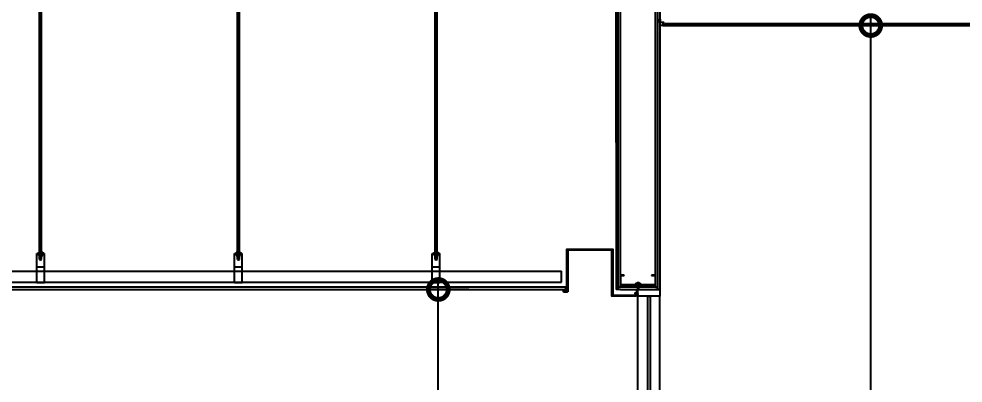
# Model space of a CAD drawing. Header units: millimetres. Extents: x 17311 to 801382, y -242618 to -104888.
# Drawn here: x 130878 to 135175, y -222484 to -220828 of the extents above; entities that cross this region are included whole.
import ezdxf

# ---------------------------------------------------------------- set-up
doc = ezdxf.new("R2010")
doc.units = ezdxf.units.MM
doc.header["$LTSCALE"] = 250
for name, pattern in [('HID', [2.8, 1.8, -1]), ('HIDDEN', [9.525, 6.35, -3.175]), ('HIDDEN2', [4.7625, 3.175, -1.5875])]:
    doc.linetypes.add(name, pattern=pattern)
doc.layers.get('Defpoints').update_dxf_attribs({"color": 151})
for name, color, linetype in [('8입면선', 8, 'Continuous'), ('A-ALU', 4, 'Continuous'), ('A-CEIL', 8, 'Continuous'), ('A-CEIL_EL', 8, 'Continuous'), ('A-WALL-D', 7, 'Continuous'), ('ACCY', 5, 'Continuous'), ('GAGAM-DT', 7, 'Continuous'), ('I-F-DOOR', 6, 'Continuous'), ('i-f-door-frame', 4, 'Continuous'), ('ISL', 251, 'Continuous'), ('MO-S', 3, 'Continuous'), ('인테리어', 7, 'HIDDEN'), ('입면', 7, 'Continuous')]:
    doc.layers.add(name, color=color, linetype=linetype)
doc.layers.add('CK', color=221, linetype='Continuous', plot=False)
doc.layers.add('NOPLOT', color=191, linetype='Continuous', plot=False)
doc.styles.add('Gdim', font='')
doc.styles.get('Gdim').set_extended_font_data('Dotum')
doc.dimstyles.new('Gdim50', dxfattribs={"dimscale": 30, "dimtxt": 3, "dimasz": 6, "dimexe": 1.5, "dimexo": 2, "dimgap": 1, "dimtad": 1, "dimdec": 0, "dimzin": 0, "dimdsep": 46, "dimlunit": 6, "dimtxsty": 'Gdim', "dimblk": 'DOTSMALL', "dimcen": 1.5, "dimdle": 1.5, "dimclrd": 256, "dimclre": 256, "dimclrt": 256, "dimazin": 0, "dimtfac": 1, "dimtdec": 0, "dimtix": 1, "dimtmove": 2, "dimatfit": 3, "dimldrblk": 'DOTSMALL', "dimfxl": 1.5, "dimtolj": 1, "dimtzin": 0, "dimlwd": -1, "dimlwe": -1, "dimarcsym": 1})

# ---------------------------------------------------------------- blocks, each defined once
blk = doc.blocks.new('SCR')
at = {"layer": 'ACCY'}
for p, q in [((-4.3, 0), (-4.3, 1.1)), ((4.3, 0), (-4.3, 0)), ((2.8, 2.6), (-2.8, 2.6)), ((4.3, 0), (4.3, 1.1)), ((-2, -1.6), (-2, 0)), ((2, -0.8), (-2, -1.6)), ((-1.5, -1.9), (-2, -1.6)), ((2, -2.4), (-2, -3.2)), ((-1.5, -2.8), (-2, -3.2)), ((-1.5, -3.5), (-2, -3.2)), ((2, -4), (-2, -4.7)), ((-1.5, -4.4), (-2, -4.7)), ((-1.5, -5.1), (-2, -4.7)), ((2, -5.5), (-2, -6.3)), ((-1.5, -6), (-2, -6.3)), ((-1.5, -6.6), (-2, -6.3)), ((2, -7.1), (-2, -7.9)), ((-1.5, -7.6), (-2, -7.9)), ((-1.5, -8.2), (-2, -7.9)), ((2, -8.7), (-2, -9.5)), ((-1.5, -9.1), (-2, -9.5)), ((-1.5, -9.8), (-2, -9.5)), ((-1.5, -10.7), (-2, -11)), ((-1.5, -11.4), (-2, -11)), ((1.5, -1.1), (-1.5, -1.9)), ((-1.5, -1.9), (-1.5, -2.8)), ((1.5, -2.1), (-1.5, -2.8)), ((1.5, -2.7), (-1.5, -3.5)), ((-1.5, -3.5), (-1.5, -4.4)), ((1.5, -3.6), (-1.5, -4.4)), ((1.5, -4.3), (-1.5, -5.1)), ((-1.5, -6), (-1.5, -5.1)), ((1.5, -5.2), (-1.5, -6)), ((1.5, -5.8), (-1.5, -6.6)), ((-1.5, -7.6), (-1.5, -6.6)), ((1.5, -6.8), (-1.5, -7.6)), ((1.5, -7.4), (-1.5, -8.2)), ((-1.5, -9.1), (-1.5, -8.2)), ((1.5, -8.4), (-1.5, -9.1)), ((-1.5, -9.8), (1.5, -9)), ((-1.5, -10.7), (-1.5, -9.8)), ((1.1, -10), (-1.5, -11.4)), ((1.1, -10), (-1.5, -10.7)), ((-1.5, -11.5), (-1.5, -11.4)), ((-0.2, -14.9), (-1.4, -11.6)), ((1.5, -9.6), (0, -11.2)), ((0.2, -14.9), (1.4, -11.6)), ((1.5, -1.1), (2, -0.8)), ((1.5, -1.1), (1.5, -2.1)), ((1.5, -2.1), (2, -2.4)), ((1.5, -2.7), (2, -2.4)), ((1.5, -2.7), (1.5, -3.6)), ((1.5, -3.6), (2, -4)), ((1.5, -4.3), (2, -4)), ((1.5, -5.2), (1.5, -4.3)), ((1.5, -5.2), (1.5, -4.3)), ((1.5, -5.2), (2, -5.5)), ((1.5, -5.8), (2, -5.5)), ((1.5, -6.8), (1.5, -5.8)), ((1.5, -6.8), (2, -7.1)), ((1.5, -7.4), (2, -7.1)), ((1.5, -8.4), (1.5, -7.4)), ((1.5, -8.4), (2, -8.7)), ((1.5, -9), (2, -8.7)), ((1.5, -11.5), (1.5, -9)), ((2, -0.8), (2, 0))]:
    blk.add_line(p, q, dxfattribs=at)
at = {"layer": 'ACCY', "linetype": 'HIDDEN2'}
for p, q in [((-2.8, 2.6), (-0.2, -0.4)), ((-0.2, -0.4), (-0.5, 2.6)), ((0.2, -0.4), (2.8, 2.6)), ((0.2, -0.4), (0.5, 2.6))]:
    blk.add_line(p, q, dxfattribs=at)
at = {"layer": 'ACCY'}
blk.add_lwpolyline([(0, 7.7), (0, -17.3)], dxfattribs=at)
for centre, radius, start, end in [((-2.8, 1.1), 1.51, 90, 180), ((2.8, 1.1), 1.51, 0, 90), ((-1.2, -11.5), 0.3, 180, 198.9224), ((0.3, -13.5), 2.29, 98.6399, 136.5742), ((3.5, -13.1), 3.95, 151.537, 208.463), ((0, -14.8), 0.236, 202.5, 337.5), ((1.2, -11.5), 0.3, 341.0776, 0)]:
    blk.add_arc(centre, radius, start, end, dxfattribs=at)
at = {"layer": 'ACCY', "linetype": 'HIDDEN2'}
blk.add_arc((0, -0.2), 0.261, 221.9191, 318.0809, dxfattribs=at)
blk = doc.blocks.new('_DotSmall')
at = {"color": 0, "linetype": 'ByBlock', "const_width": 0.5}
blk.add_lwpolyline([(-0.0625, 0, 1), (0.0625, 0, 1)], format="xyb", close=True, dxfattribs=at)
blk = doc.blocks.new('*D51')
at = {"layer": 'CK', "transparency": 16777216}
for p, q in [((132786.7, -225703.4), (132786.7, -222013.4)), ((132925, -222058.4), (132741.7, -222058.4)), ((132925, -225658.4), (132741.7, -225658.4))]:
    blk.add_line(p, q, dxfattribs=at)
at = {"layer": 'Defpoints', "color": 0, "transparency": 16777216}
for p in [(132786.7, -222058.4), (132985, -222058.4), (132985, -225658.4)]:
    blk.add_point(p, dxfattribs=at)
at = {"layer": 'CK', "transparency": 16777216, "xscale": 180, "yscale": 180, "zscale": 180}
for p, rotation in [((132786.7, -222058.4), 90), ((132786.7, -225658.4), 270)]:
    blk.add_blockref('_DotSmall', p, dxfattribs=dict(at, rotation=rotation))
at = {"layer": 'CK', "transparency": 16777216, "insert": (132703, -223858.4), "char_height": 90, "attachment_point": 5, "rotation": 90, "style": 'Gdim'}
blk.add_mtext('\\A1;3,600', dxfattribs=at)
blk = doc.blocks.new('*D52')
at = {"layer": 'CK', "transparency": 16777216}
for p, q in [((134754.8, -225703.4), (134754.8, -220813.4)), ((134893.1, -220858.4), (134709.8, -220858.4)), ((134893.1, -225658.4), (134709.8, -225658.4))]:
    blk.add_line(p, q, dxfattribs=at)
at = {"layer": 'Defpoints', "color": 0, "transparency": 16777216}
for p in [(134754.8, -220858.4), (134953.1, -220858.4), (134953.1, -225658.4)]:
    blk.add_point(p, dxfattribs=at)
at = {"layer": 'CK', "transparency": 16777216, "xscale": 180, "yscale": 180, "zscale": 180}
for p, rotation in [((134754.8, -220858.4), 90), ((134754.8, -225658.4), 270)]:
    blk.add_blockref('_DotSmall', p, dxfattribs=dict(at, rotation=rotation))
at = {"layer": 'CK', "transparency": 16777216, "insert": (134671.1, -223258.4), "char_height": 90, "attachment_point": 5, "rotation": 90, "style": 'Gdim'}
blk.add_mtext('\\A1;4,800', dxfattribs=at)
blk = doc.blocks.new('*U82')
at = {"layer": '8입면선', "color": 8}
for p, q in [((10, 0), (9.6, 4050)), ((190, 0), (189.6, 4050)), ((190, 10), (10, 10))]:
    blk.add_line(p, q, dxfattribs=at)
at = {"layer": 'A-WALL-D'}
for p, q in [((-0.4, 4050), (0, 0)), ((19.6, 4050), (-0.4, 4050)), ((20, 10), (19.6, 4050)), ((180, 10), (179.6, 4050)), ((199.6, 4050), (179.6, 4050)), ((199.6, 4050), (200, 0)), ((20, 0), (0, 0)), ((180, 20), (20, 20)), ((20, 0), (180, 0)), ((200, 0), (180, 0))]:
    blk.add_line(p, q, dxfattribs=at)
at = {"layer": 'GAGAM-DT', "color": 8}
for p, q in [((104.7, 4044.2), (94.7, 4044.2)), ((94.7, 4044.2), (94.7, 4040.7)), ((97.2, 4044.2), (97.2, 4075.6)), ((102.2, 4070.1), (97.2, 4075.6)), ((97.2, 4044.2), (97.2, 4039.2)), ((102.2, 4044.2), (102.2, 4070.1)), ((102.2, 4044.2), (102.2, 4039.2)), ((104.7, 4044.2), (104.7, 4040.7)), ((103.2, 4039.2), (96.2, 4039.2)), ((95.1, 25.8), (95.1, 29.3)), ((105.1, 25.8), (95.1, 25.8)), ((103.6, 30.8), (96.7, 30.8)), ((97.6, 25.8), (97.6, 30.8)), ((97.6, 25.8), (97.6, -5.6)), ((102.6, 25.8), (102.6, 30.8)), ((102.6, 25.8), (102.6, -0.1)), ((105.1, 25.8), (105.1, 29.3)), ((102.6, -0.1), (97.6, -5.6))]:
    blk.add_line(p, q, dxfattribs=at)
for centre, start, end in [((96.2, 4040.7), 180, 270), ((103.2, 4040.7), 270, 0), ((96.7, 29.3), 90, 180), ((103.6, 29.3), 0, 90)]:
    blk.add_arc(centre, 1.51, start, end, dxfattribs=at)
at = {"layer": '입면', "color": 6}
for p, q in [((19.6, 4005), (19.6, 4050)), ((19.6, 4050), (84.9, 4050)), ((84.3, 4048.8), (20.8, 4048.8)), ((20.8, 4048.8), (20.8, 4006.2)), ((89.3, 4043), (84.3, 4048.8)), ((84.9, 4050), (89.9, 4044.2)), ((109.8, 4043), (89.3, 4043)), ((89.9, 4044.2), (109.2, 4044.2)), ((109.2, 4044.2), (114.2, 4050)), ((114.8, 4048.8), (109.8, 4043)), ((114.2, 4050), (179.6, 4050)), ((178.4, 4048.8), (114.8, 4048.8)), ((178.4, 4006.2), (178.4, 4048.8)), ((179.6, 4050), (179.6, 4005)), ((37.4, 4005), (19.6, 4005)), ((20.8, 4006.2), (37.4, 4006.2)), ((37.4, 4006.2), (37.4, 4005)), ((161.7, 4005), (161.7, 4006.2)), ((161.7, 4006.2), (178.4, 4006.2)), ((179.6, 4005), (161.7, 4005)), ((37.8, 65), (20, 65)), ((20, 65), (20, 20)), ((21.2, 21.2), (21.2, 63.8)), ((21.2, 63.8), (37.8, 63.8)), ((37.8, 63.8), (37.8, 65)), ((180, 65), (162.2, 65)), ((162.2, 65), (162.2, 63.8)), ((162.2, 63.8), (178.8, 63.8)), ((178.8, 63.8), (178.8, 21.2)), ((180, 20), (180, 65)), ((20, 20), (85.3, 20)), ((84.8, 21.2), (21.2, 21.2)), ((89.8, 27), (84.8, 21.2)), ((85.3, 20), (90.3, 25.8)), ((110.2, 27), (89.8, 27)), ((90.3, 25.8), (109.7, 25.8)), ((109.7, 25.8), (114.7, 20)), ((115.2, 21.2), (110.2, 27)), ((114.7, 20), (180, 20)), ((178.8, 21.2), (115.2, 21.2))]:
    blk.add_line(p, q, dxfattribs=at)

msp = doc.modelspace()

# ---------------------------------------------------------------- linework, layer by layer
at = {"layer": 'A-ALU', "elevation": 0}
msp.add_lwpolyline([(133376.1, -222069.6), (133356.1, -222069.6), (133356.1, -222058.4), (133357.3, -222058.4), (133357.3, -222068.4), (133374.9, -222068.4), (133374.9, -221878.4), (133577.3, -221878.4), (133577.3, -222087.2), (133684.2, -222087.2), (133684.2, -222077.2), (133695.4, -222077.2), (133695.4, -222078.4), (133685.4, -222078.4), (133685.4, -222088.4), (133576.1, -222088.4), (133576.1, -221879.6), (133376.1, -221879.6)], close=True, dxfattribs=at)
at = {"layer": 'A-CEIL'}
for p, q in [((133818.4, -220848.4, 0), (138031.4, -220848.6, 0)), ((133818.4, -220858.4, 0), (138031.4, -220858.6, 0)), ((126829.5, -222046.4), (133366.5, -222046.4, 0)), ((126829.5, -222058.4), (133366.5, -222058.4, 0)), ((133360.3, -222065.4, 0), (133357.3, -222068.4, 0)), ((133371.9, -222065.4, 0), (133374.9, -222068.4, 0))]:
    msp.add_line(p, q, dxfattribs=at)
at = {"layer": 'A-CEIL', "elevation": 0}
for points in [[(133371.9, -222065.4), (133371.9, -221875.4), (133580.3, -221875.4), (133580.3, -222084.2), (133683.2, -222084.2), (133683.2, -222087.2)], [(133357.3, -222058.4), (133360.3, -222058.4), (133360.3, -222065.4), (133371.9, -222065.4)]]:
    msp.add_lwpolyline(points, dxfattribs=at)
msp.add_lwpolyline([(133695.4, -222062.5), (133693.7, -222062.5), (133693.7, -222075.5), (133680.4, -222075.5), (133680.4, -222077.2), (133695.4, -222077.2)], close=True, dxfattribs=at)
at = {"layer": 'A-CEIL_EL'}
for p, q in [((130972.1, -221922.6, 0), (130972.1, -218008.4, 0)), ((130981.1, -221922.6, 0), (130981.1, -218008.4, 0)), ((131872.1, -221922.6, 0), (131872.1, -218008.4, 0)), ((131881.1, -221922.6, 0), (131881.1, -218008.4, 0)), ((132772.1, -221922.6, 0), (132772.1, -218008.4, 0)), ((132781.1, -221922.6, 0), (132781.1, -218008.4, 0)), ((130959.1, -222026.6, 0), (130959.1, -221895.4, 0)), ((130959.1, -221895.4, 0), (130994.1, -221895.4, 0)), ((130959.1, -221896.6, 0), (130994.1, -221896.6, 0)), ((130963.1, -221893.9, 0), (130990.1, -221893.9, 0)), ((130963.1, -221893.9, 0), (130963.1, -221895.4, 0)), ((130963.1, -221896.6, 0), (130963.1, -221898.1, 0)), ((130963.1, -221898.1, 0), (130990.1, -221898.1, 0)), ((130967.1, -221888.9, 0), (130986.1, -221888.9, 0)), ((130967.1, -221888.9, 0), (130967.1, -221893.9, 0)), ((130967.1, -221898.1, 0), (130967.1, -221903.1, 0)), ((130967.1, -221903.1, 0), (130986.1, -221903.1, 0)), ((130972.1, -221922.6, 0), (130972.1, -221903.1, 0)), ((130981.1, -221922.6, 0), (130981.1, -221903.1, 0)), ((130986.1, -221888.9, 0), (130986.1, -221893.9, 0)), ((130986.1, -221898.1, 0), (130986.1, -221903.1, 0)), ((130990.1, -221893.9, 0), (130990.1, -221895.4, 0)), ((130990.1, -221896.6, 0), (130990.1, -221898.1, 0)), ((130994.1, -222026.6, 0), (130994.1, -221895.4, 0)), ((131859.1, -222026.6, 0), (131859.1, -221895.4, 0)), ((131859.1, -221895.4, 0), (131894.1, -221895.4, 0)), ((131859.1, -221896.6, 0), (131894.1, -221896.6, 0)), ((131863.1, -221893.9, 0), (131890.1, -221893.9, 0)), ((131863.1, -221893.9, 0), (131863.1, -221895.4, 0)), ((131863.1, -221896.6, 0), (131863.1, -221898.1, 0)), ((131863.1, -221898.1, 0), (131890.1, -221898.1, 0)), ((131867.1, -221888.9, 0), (131886.1, -221888.9, 0)), ((131867.1, -221888.9, 0), (131867.1, -221893.9, 0)), ((131867.1, -221898.1, 0), (131867.1, -221903.1, 0)), ((131867.1, -221903.1, 0), (131886.1, -221903.1, 0)), ((131872.1, -221922.6, 0), (131872.1, -221903.1, 0)), ((131881.1, -221922.6, 0), (131881.1, -221903.1, 0)), ((131886.1, -221888.9, 0), (131886.1, -221893.9, 0)), ((131886.1, -221898.1, 0), (131886.1, -221903.1, 0)), ((131890.1, -221893.9, 0), (131890.1, -221895.4, 0)), ((131890.1, -221896.6, 0), (131890.1, -221898.1, 0)), ((131894.1, -222026.6, 0), (131894.1, -221895.4, 0)), ((132759.1, -222026.6, 0), (132759.1, -221895.4, 0)), ((132759.1, -221895.4, 0), (132794.1, -221895.4, 0)), ((132759.1, -221896.6, 0), (132794.1, -221896.6, 0)), ((132763.1, -221893.9, 0), (132790.1, -221893.9, 0)), ((132763.1, -221893.9, 0), (132763.1, -221895.4, 0)), ((132763.1, -221896.6, 0), (132763.1, -221898.1, 0)), ((132763.1, -221898.1, 0), (132790.1, -221898.1, 0)), ((132767.1, -221888.9, 0), (132786.1, -221888.9, 0)), ((132767.1, -221888.9, 0), (132767.1, -221893.9, 0)), ((132767.1, -221898.1, 0), (132767.1, -221903.1, 0)), ((132767.1, -221903.1, 0), (132786.1, -221903.1, 0)), ((132772.1, -221922.6, 0), (132772.1, -221903.1, 0)), ((132781.1, -221922.6, 0), (132781.1, -221903.1, 0)), ((132786.1, -221888.9, 0), (132786.1, -221893.9, 0)), ((132786.1, -221898.1, 0), (132786.1, -221903.1, 0)), ((132790.1, -221893.9, 0), (132790.1, -221895.4, 0)), ((132790.1, -221896.6, 0), (132790.1, -221898.1, 0)), ((132794.1, -222026.6, 0), (132794.1, -221895.4, 0)), ((130959.1, -221954.9, 0), (130994.1, -221954.9, 0)), ((131859.1, -221954.9, 0), (131894.1, -221954.9, 0)), ((132759.1, -221954.9, 0), (132794.1, -221954.9, 0)), ((126849.4, -221975.4, 0), (133346.6, -221975.4, 0)), ((130959.1, -221975.4, 0), (130994.1, -221975.4, 0)), ((131859.1, -221975.4, 0), (131894.1, -221975.4, 0)), ((132759.1, -221975.4, 0), (132794.1, -221975.4, 0)), ((133346.6, -222025.4, 0), (133346.6, -221975.4, 0)), ((126849.4, -222025.4, 0), (133346.6, -222025.4, 0)), ((130959.1, -222025.4, 0), (130994.1, -222025.4, 0)), ((130959.1, -222026.6, 0), (130994.1, -222026.6, 0)), ((131859.1, -222025.4, 0), (131894.1, -222025.4, 0)), ((131859.1, -222026.6, 0), (131894.1, -222026.6, 0)), ((132759.1, -222025.4, 0), (132794.1, -222025.4, 0)), ((132759.1, -222026.6, 0), (132794.1, -222026.6, 0))]:
    msp.add_line(p, q, dxfattribs=at)
for centre in [(130976.6, -221911.1, 0), (131876.6, -221911.1, 0), (132776.6, -221911.1, 0)]:
    msp.add_arc(centre, 12.4, 248.715, 291.285, dxfattribs=at)
at = {"layer": 'I-F-DOOR', "color": 4, "elevation": 0}
msp.add_lwpolyline([(133740.4, -222088.4), (133750.4, -222088.4), (133750.4, -225628.4), (133740.4, -225628.4)], close=True, dxfattribs=at)
at = {"layer": 'i-f-door-frame', "color": 4, "elevation": 0}
msp.add_lwpolyline([(133795.4, -222058.4), (133795.4, -222088.4), (133695.4, -222088.4), (133695.4, -222058.4)], close=True, dxfattribs=at)
at = {"layer": 'i-f-door-frame', "color": 5, "elevation": 0}
for points in [[(133695.4, -225628.4), (133695.4, -222088.4)], [(133795.4, -225628.4), (133795.4, -222088.4)]]:
    msp.add_lwpolyline(points, dxfattribs=at)
at = {"layer": 'ISL'}
for p, q in [((133818.4, -220858.4, 0), (133818.4, -220848.4, 0)), ((133366.5, -222058.4, 0), (133366.5, -222046.4, 0))]:
    msp.add_line(p, q, dxfattribs=at)
at = {"layer": 'MO-S'}
msp.add_line((133800.1, -220837.2, 0), (133792, -220837.2, 0), dxfattribs=at)
at = {"layer": 'MO-S', "elevation": 0}
msp.add_lwpolyline([(133795.3, -220829.6), (133796.5, -220829.6), (133796.5, -220843.4), (133811.5, -220843.4), (133811.5, -220858.4), (133825.3, -220858.4), (133825.3, -220859.6), (133810.3, -220859.6), (133810.3, -220844.6), (133795.3, -220844.6)], close=True, dxfattribs=at)
at = {"layer": 'NOPLOT'}
msp.add_line((133811.5, -220858.4, 0), (133795.3, -220858.4, 0), dxfattribs=at)
at = {"layer": '인테리어', "linetype": 'HID', "ltscale": 0.5}
msp.add_line((133577.3, -222087.2), (133580.3, -222084.2), dxfattribs=at)
msp.add_arc((133690.4, -222096.7, 0), 9.72, 59.0425, 120.9575, dxfattribs=at)

# ---------------------------------------------------------------- block references
at = {"layer": 'A-WALL-D'}
msp.add_blockref('*U82', (133595.4, -222058.4), dxfattribs=at)
at = {"layer": '인테리어', "linetype": 'HID', "ltscale": 0.5, "xscale": -1, "rotation": 180}
msp.add_blockref('SCR', (133690.4, -222078.4, 0), dxfattribs=at)

# ---------------------------------------------------------------- dimensions: what is measured, and where the dimension line sits
at = {"layer": 'CK'}
for base, p1, p2, picture, middle in [((134754.8, -220858.4), (134953.1, -225658.4), (134953.1, -220858.4), '*D52', (134671.1, -223258.4)), ((132786.7, -222058.4), (132985, -225658.4), (132985, -222058.4), '*D51', (132703, -223858.4))]:
    dim = msp.add_linear_dim(base=base, p1=p1, p2=p2, angle=90, dimstyle='Gdim50', dxfattribs=at)
    dim.commit()
    dim.dimension.update_dxf_attribs({"geometry": picture, "text_midpoint": middle})

doc.saveas('drawing.dxf')
